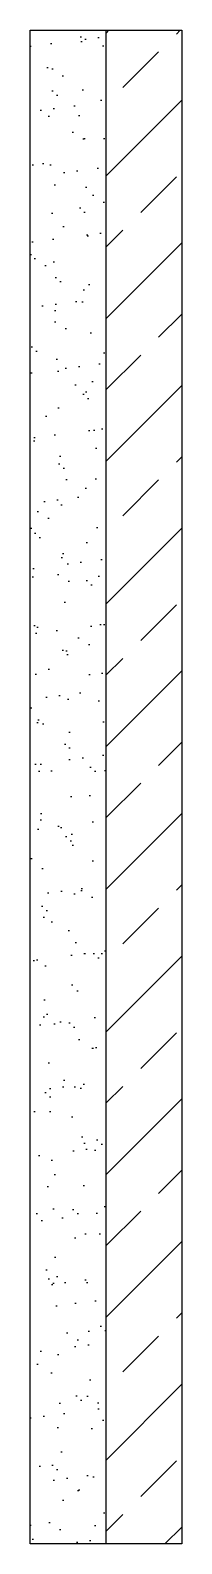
# Model space of a CAD drawing. Header units: millimetres. Extents: x 0 to 30, y 0 to 300.
import ezdxf

# ---------------------------------------------------------------- set-up
doc = ezdxf.new("R2010")
doc.units = ezdxf.units.MM
for name, color, linetype in [('I-DT-01', 161, 'Continuous'), ('I-DT-03', 8, 'Continuous'), ('I-EL_饰面01剖切线', 3, 'Continuous')]:
    doc.layers.add(name, color=color, linetype=linetype)

msp = doc.modelspace()

# ---------------------------------------------------------------- hatches: boundary and pattern name
at = {"layer": 'I-DT-03', "ltscale": 100}
h = msp.add_hatch(dxfattribs=at)
h.set_pattern_fill('AR-SAND', color=256, scale=5)
h.set_pattern_definition([(37.5, (-1065765.099, 24125.3725), (-0.31496679, 9.634118845), [0, -7.6, 0, -8.5, 0, -8.125]), (7.5, (-1065765.099, 24125.372), (8.84888353, 14.11073033), [0, -4.1, 0, -6.85, 0, -2.625]), (327.5, (-1065771.249, 24125.3725), (15.57070931, 0.02829527), [0, -2.5, 0, -9, 0, -11.75]), (317.5, (-1065771.249, 24125.372), (15.03063302, 4.38837782), [0, -1.25, 0, -5.9, 0, -6.75])])
h.paths.add_polyline_path([(0, 0), (15, 0), (15, 300), (0, 300)])
h = msp.add_hatch(dxfattribs=at)
h.set_pattern_fill('ANSI33', color=256, scale=80)
h.set_pattern_definition([(45, (1062177.565, -24813.667), (-14.14213562, 14.14213562), []), (45, (1062191.707, -24813.667), (-14.14213562, 14.14213562), [10, -5])])
h.paths.add_polyline_path([(15, 0), (30, 0), (30, 300), (15, 300)])

# ---------------------------------------------------------------- linework, layer by layer
at = {"layer": 'I-DT-01', "ltscale": 100}
msp.add_line((15, 0), (15, 300), dxfattribs=at)
msp.add_lwpolyline([(0, 300), (30, 300), (30, 0), (0, 0)], close=True, dxfattribs=at)
at = {"layer": 'I-EL_饰面01剖切线', "ltscale": 100}
msp.add_lwpolyline([(0, 300), (30, 300), (30, 0), (0, 0)], dxfattribs=at)

doc.saveas('drawing.dxf')
